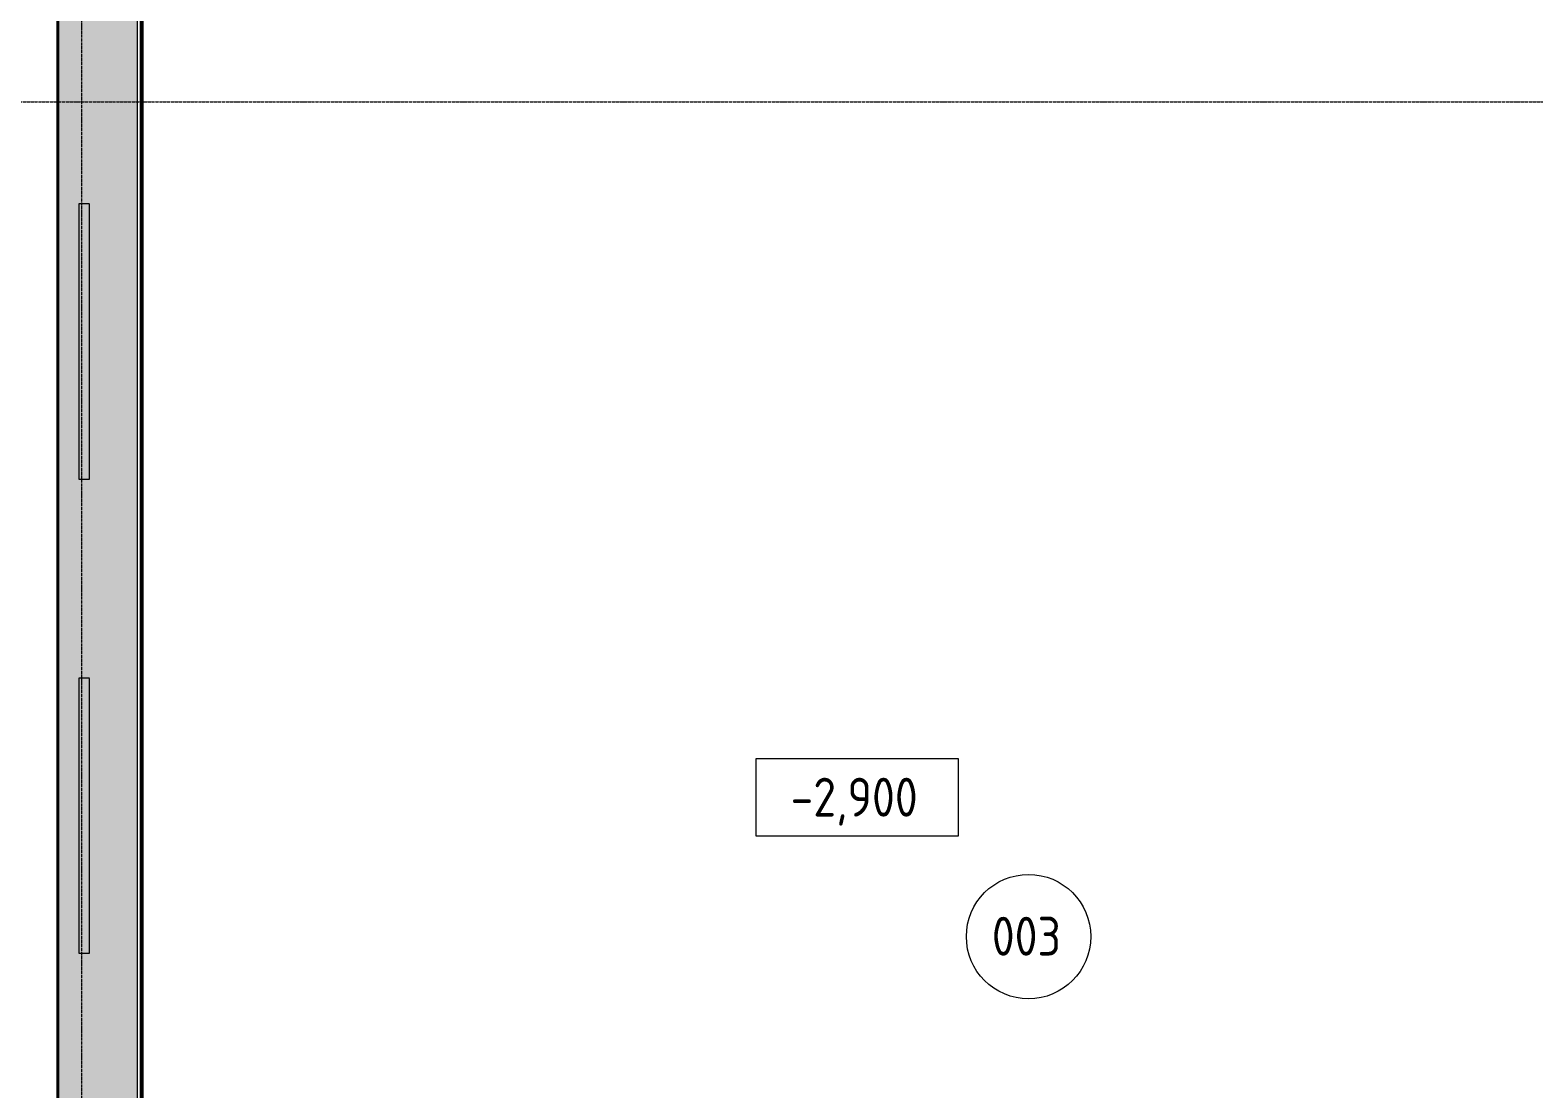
# Model space of a CAD drawing. Header units: millimetres. Extents: x -11886 to 147109, y 276 to 46084.
# Drawn here: x 18278 to 27950, y 30509 to 37318 of the extents above; entities that cross this region are included whole.
import ezdxf

# ---------------------------------------------------------------- set-up
doc = ezdxf.new("R2010")
doc.units = ezdxf.units.MM
doc.linetypes.add('ADSK_Линия сетки', pattern=[25, 20, -2.5, 0, -2.5])
doc.linetypes.add('ADSK_Сверху', pattern=[4.5, 3, -1.5])
for name, color, linetype, lineweight in [('Аннотация', 7, 'Continuous', 20), ('Витраж', 7, 'Continuous', 18), ('Марки помещений', 7, 'Continuous', 20), ('Оси', 7, 'Continuous', 9), ('Отметки', 7, 'Continuous', 9), ('Стены внутренние', 7, 'Continuous', 18), ('Стены наружные', 7, 'Continuous', 18), ('Стены штриховка', 7, 'Continuous', 18)]:
    doc.layers.add(name, color=color, linetype=linetype, lineweight=lineweight)
doc.styles.add('GOST Common_1', font='GOST_Common.ttf', dxfattribs={"width": 0.9, "height": 250})

# ---------------------------------------------------------------- blocks, each defined once
blk = doc.blocks.new('Прямоугольный импост - 70х20_60мм-1239061-00 План подвала кладочный')
at = {"layer": 'Витраж', "color": 253, "linetype": 'ADSK_Сверху', "true_color": 0xaaaaaa}
for p, q in [((18590.8, 22717.1), (18590.8, 22247.1)), ((18660.8, 22247.1), (18660.8, 22717.1)), ((18590.8, 22247.1), (18660.8, 22247.1))]:
    blk.add_line(p, q, dxfattribs=at)
blk = doc.blocks.new('Прямоугольный импост - 70х20_60мм-1441796-00 План подвала кладочный')
at = {"layer": 'Витраж', "color": 253, "linetype": 'ADSK_Сверху', "true_color": 0xaaaaaa}
for p, q in [((18660.8, 24017.1), (18590.8, 24017.1)), ((18590.8, 24017.1), (18590.8, 23517.1)), ((18660.8, 23517.1), (18660.8, 24017.1))]:
    blk.add_line(p, q, dxfattribs=at)
blk = doc.blocks.new('Прямоугольный импост - 70х20_60мм-1239063-00 План подвала кладочный')
at = {"layer": 'Витраж', "color": 253, "linetype": 'ADSK_Сверху', "true_color": 0xaaaaaa}
for p, q in [((18590.8, 23517.1), (18590.8, 22717.1)), ((18660.8, 22717.1), (18660.8, 23517.1))]:
    blk.add_line(p, q, dxfattribs=at)
blk = doc.blocks.new('Высотные отметки - Рамка-5093-00 План подвала кладочный')
at = {"layer": 'Аннотация'}
for p, q in [((-6.5, 0), (-6.5, 5)), ((-6.5, 5), (6.5, 5)), ((6.5, 5), (6.5, 0)), ((6.5, 0), (-6.5, 0))]:
    blk.add_line(p, q, dxfattribs=at)
blk = doc.blocks.new('ADSK_Марка_Помещение_ОдноЗначение - Номер-247393-00 План подвала кладочный')
at = {"layer": 'Марки помещений'}
blk.add_circle((0, 0), 4, dxfattribs=at)

msp = doc.modelspace()

# ---------------------------------------------------------------- hatches: boundary and pattern name
at = {"layer": 'Стены наружные', "true_color": 0xc0c0c0}
h = msp.add_hatch(color=9, dxfattribs=at)
h.paths.add_polyline_path([(18455.84, 20487.77), (18965.84, 20487.77), (18965.84, 22478), (18455.84, 22479), (18455.84, 20924.61)])
h.paths.add_polyline_path([(18573.05, 23749), (18965.84, 23749), (18965.84, 43015.13), (18455.84, 43015.13), (18455.84, 23749.3), (18525.84, 23749.12)])

# ---------------------------------------------------------------- linework, layer by layer
at = {"layer": 'Оси', "linetype": 'ADSK_Линия сетки'}
for p, q in [((18609.91, 1075.56), (18609.91, 44534.79)), ((-11086.22, 36856.79), (57141.72, 36856.79))]:
    msp.add_line(p, q, dxfattribs=at)
at = {"layer": 'Стены внутренние'}
msp.add_line((18965.84, 43015.13), (18965.84, 23749), dxfattribs=at)
at = {"layer": 'Стены внутренние', "lineweight": 40}
msp.add_line((18997.84, 23749), (18997.84, 42983.13), dxfattribs=at)
at = {"layer": 'Стены наружные', "lineweight": 40}
msp.add_line((18455.84, 43525.13), (18455.84, 28749.65), dxfattribs=at)
at = {"layer": 'Стены штриховка'}
for p, q in [((18985.84, 42995.13), (18985.84, 23749)), ((18995.84, 42985.13), (18995.84, 23749))]:
    msp.add_line(p, q, dxfattribs=at)

# ---------------------------------------------------------------- block references
at = {"layer": 'Аннотация', "xscale": 99.99999999999993, "yscale": 99.99999999999993, "zscale": 99.99999999999993}
msp.add_blockref('Высотные отметки - Рамка-5093-00 План подвала кладочный', (23597.67, 32133.26), dxfattribs=at)
at = {"layer": 'Витраж', "color": 253, "linetype": 'ADSK_Сверху', "true_color": 0xaaaaaa}
for name, p in [('Прямоугольный импост - 70х20_60мм-1441796-00 План подвала кладочный', (0, 12184.09)), ('Прямоугольный импост - 70х20_60мм-1239063-00 План подвала кладочный', (0, 12184.09)), ('Прямоугольный импост - 70х20_60мм-1239061-00 План подвала кладочный', (0, 12184.09)), ('Прямоугольный импост - 70х20_60мм-1441796-00 План подвала кладочный', (0, 9134.12)), ('Прямоугольный импост - 70х20_60мм-1239063-00 План подвала кладочный', (0, 9134.12)), ('Прямоугольный импост - 70х20_60мм-1239061-00 План подвала кладочный', (0, 9134.12))]:
    msp.add_blockref(name, p, dxfattribs=at)
at = {"layer": 'Марки помещений', "xscale": 99.99999999999993, "yscale": 99.99999999999993, "zscale": 99.99999999999993}
msp.add_blockref('ADSK_Марка_Помещение_ОдноЗначение - Номер-247393-00 План подвала кладочный', (24699.7, 31488.02), dxfattribs=at)

# ---------------------------------------------------------------- texts
at = {"layer": 'Марки помещений', "lineweight": 9, "insert": (24463.44, 31615.74), "char_height": 250, "width": 584.4302, "attachment_point": 1, "style": 'GOST Common_1'}
msp.add_mtext('003', dxfattribs=at)
at = {"layer": 'Отметки', "lineweight": 20, "insert": (23168.99, 32509.96), "char_height": 250, "width": 1028.8226, "attachment_point": 1, "line_spacing_factor": 1.022761, "style": 'GOST Common_1'}
msp.add_mtext('-2,900', dxfattribs=at)

doc.saveas('drawing.dxf')
